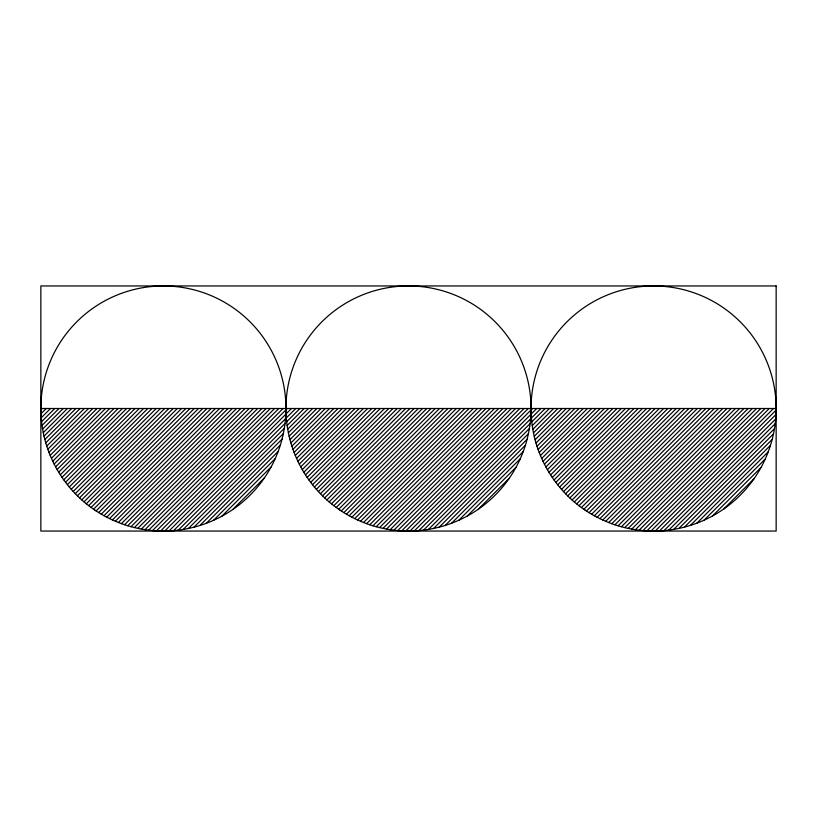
<?xml version="1.0" encoding="UTF-8"?>
<svg xmlns="http://www.w3.org/2000/svg" width="817" height="817" viewBox="0 0 817 817"><rect width="100%" height="100%" fill="white"/><g stroke="black" fill="none" stroke-linecap="round" stroke-linejoin="round"><path stroke-width="1.23" d="M40.86 409.705L42.065 408.5M40.962 413.821L46.293 408.5M41.207 417.814L50.521 408.5M41.565 421.684L54.749 408.5M42.024 425.443L58.977 408.5M42.596 429.109L63.205 408.5M43.26 432.673L67.433 408.5M44.006 436.145L71.661 408.5M44.843 439.536L75.889 408.5M45.762 442.855L80.117 408.5M46.753 446.082L84.345 408.5M47.825 449.248L88.573 408.5M48.959 452.342L92.801 408.5M50.164 455.365L97.029 408.5M51.43 458.317L101.257 408.5M52.768 461.217L105.485 408.5M54.157 464.046L109.713 408.5M55.617 466.824L113.941 408.5M57.129 469.53L118.169 408.5M58.701 472.195L122.397 408.5M60.325 474.789L126.625 408.5M62.01 477.342L130.853 408.5M63.746 479.824L135.081 408.5M65.534 482.265L139.309 408.5M67.382 484.655L143.537 408.5M69.282 486.983L147.765 408.5M71.222 489.26L151.993 408.5M73.224 491.487L156.221 408.5M75.276 493.662L160.449 408.5M77.38 495.786L164.666 408.5M79.535 497.859L168.894 408.5M81.741 499.881L173.122 408.5M84.008 501.852L177.35 408.5M86.316 503.772L181.578 408.5M88.675 505.631L185.806 408.5M91.096 507.449L190.034 408.5M93.567 509.205L194.262 408.5M96.089 510.911L198.49 408.5M98.663 512.555L202.718 408.5M101.298 514.148L206.946 408.5M103.994 515.69L211.174 408.5M106.741 517.161L215.402 408.5M109.549 518.581L219.63 408.5M112.419 519.939L223.858 408.5M115.35 521.236L228.086 408.5M118.353 522.471L232.314 408.5M121.416 523.636L236.542 408.5M124.541 524.728L240.77 408.5M127.748 525.75L244.998 408.5M131.026 526.699L249.226 408.5M134.386 527.568L253.454 408.5M137.828 528.354L257.682 408.5M141.361 529.048L261.91 408.5M144.987 529.661L266.138 408.5M148.704 530.162L270.366 408.5M152.534 530.57L274.594 408.5M156.466 530.856L278.822 408.5M160.54 531.019L283.05 408.5M164.738 531.04L287.278 408.5M169.088 530.917L285.817 414.188M286.073 413.933L291.506 408.5M173.613 530.621L285.521 418.712M286.318 417.926L295.734 408.5M178.331 530.141L285.041 423.431M286.675 421.786L299.962 408.5M183.263 529.426L284.326 428.363M287.145 425.555L304.19 408.5M188.461 528.456L283.356 433.561M287.717 429.211L308.418 408.5M193.976 527.179L282.079 439.076M288.381 432.775L312.645 408.5M199.879 525.494L280.394 444.979M289.136 436.247L316.873 408.5M206.313 523.288L278.188 451.413M289.974 439.638L321.101 408.5M213.482 520.347L275.247 458.582M290.893 442.947L325.329 408.5M221.846 516.221L271.121 466.946M291.883 446.174L329.557 408.5M232.743 509.542L264.442 477.843M292.956 449.33L333.785 408.5M294.089 452.424L338.013 408.5M295.294 455.447L342.241 408.5M296.571 458.398L346.469 408.5M297.909 461.299L350.697 408.5M299.298 464.127L354.925 408.5M300.758 466.895L359.153 408.5M302.27 469.612L363.381 408.5M303.842 472.267L367.609 408.5M305.476 474.861L371.837 408.5M307.161 477.404L376.065 408.5M308.897 479.896L380.293 408.5M310.685 482.336L384.521 408.5M312.533 484.716L388.749 408.5M314.433 487.044L392.977 408.5M316.383 489.322L397.205 408.5M318.385 491.548L401.433 408.5M320.438 493.723L405.661 408.5M322.541 495.848L409.889 408.5M324.696 497.921L414.117 408.5M326.902 499.943L418.345 408.5M329.169 501.904L422.573 408.5M331.477 503.823L426.801 408.5M333.847 505.682L431.029 408.5M336.257 507.5L435.257 408.5M338.728 509.257L439.485 408.5M341.261 510.952L443.713 408.5M343.834 512.606L447.941 408.5M346.469 514.189L452.169 408.5M349.165 515.731L456.397 408.5M351.923 517.202L460.625 408.5M354.731 518.621L464.853 408.5M357.601 519.98L469.081 408.5M360.532 521.277L473.309 408.5M363.534 522.502L477.537 408.5M366.598 523.666L481.764 408.5M369.733 524.759L485.992 408.5M372.94 525.78L490.22 408.5M376.228 526.72L494.448 408.5M379.588 527.588L498.676 408.5M383.03 528.374L502.904 408.5M386.564 529.069L507.132 408.5M390.189 529.671L511.36 408.5M393.906 530.182L515.588 408.5M397.736 530.58L519.816 408.5M401.678 530.856L524.044 408.5M405.753 531.019L528.272 408.5M409.96 531.04L532.5 408.5M414.311 530.907L530.907 414.311M531.173 414.045L536.728 408.5M418.845 530.611L530.611 418.845M531.418 418.028L540.956 408.5M423.563 530.121L530.121 423.563M531.785 421.899L545.184 408.5M428.506 529.406L529.406 428.506M532.255 425.657L549.412 408.5M433.704 528.425L528.425 433.704M532.827 429.313L553.64 408.5M439.229 527.139L527.139 439.229M533.501 432.867L557.868 408.5M445.153 525.443L525.443 445.153M534.257 436.339L562.096 408.5M451.597 523.217L523.217 451.597M535.094 439.73L566.324 408.5M458.797 520.255L520.255 458.797M536.013 443.028L570.552 408.5M467.201 516.078L516.078 467.201M537.014 446.266L574.78 408.5M478.221 509.287L509.287 478.221M538.086 449.421L579.008 408.5M539.22 452.506L583.236 408.5M540.435 455.529L587.464 408.5M541.702 458.48L591.692 408.5M543.039 461.37L595.92 408.5M544.439 464.199L600.148 408.5M545.899 466.977L604.376 408.5M547.421 469.683L608.604 408.5M548.993 472.338L612.832 408.5M550.617 474.932L617.06 408.5M552.302 477.475L621.288 408.5M554.049 479.967L625.516 408.5M555.836 482.398L629.744 408.5M557.684 484.777L633.972 408.5M559.584 487.116L638.2 408.5M561.534 489.383L642.428 408.5M563.536 491.609L646.656 408.5M565.599 493.785L650.883 408.5M567.703 495.909L655.111 408.5M569.857 497.972L659.339 408.5M572.074 499.994L663.567 408.5M574.331 501.965L667.795 408.5M576.649 503.875L672.023 408.5M579.008 505.733L676.251 408.5M581.428 507.541L680.479 408.5M583.9 509.297L684.707 408.5M586.432 511.003L688.935 408.5M589.006 512.647L693.163 408.5M591.651 514.24L697.391 408.5M594.347 515.772L701.609 408.5M597.094 517.243L705.837 408.5M599.913 518.662L710.065 408.5M602.783 520.02L714.293 408.5M605.714 521.307L718.521 408.5M608.716 522.533L722.749 408.5M611.79 523.697L726.977 408.5M614.925 524.79L731.205 408.5M618.132 525.801L735.433 408.5M621.42 526.751L739.661 408.5M624.78 527.608L743.889 408.5M628.222 528.395L748.117 408.5M631.755 529.089L752.345 408.5M635.391 529.692L756.573 408.5M639.119 530.192L760.801 408.5M642.948 530.59L765.029 408.5M646.89 530.866L769.257 408.5M650.965 531.019L773.485 408.5M655.173 531.04L776.14 410.073M659.533 530.907L776.007 414.433M664.068 530.601L775.701 418.968M668.796 530.1L775.2 423.696M673.749 529.385L774.485 428.649M678.958 528.395L773.495 433.858M684.493 527.098L772.198 439.393M690.426 525.382L770.482 445.326M696.891 523.146L768.246 451.791M704.111 520.153L765.253 459.011M712.557 515.935L761.036 467.457M723.709 509.022L754.122 478.609M40.85 408.5L776.15 408.5M776.15 285.95L40.85 285.95L40.85 531.05L776.15 531.05L776.15 285.95M584.911 509.992A122.55 122.55 0 0 0 775.833 417.242A122.55 122.55 0 0 0 600.056 298.266A122.55 122.55 0 0 0 584.911 509.992M339.811 509.992A122.55 122.55 0 0 0 530.733 417.242A122.55 122.55 0 0 0 354.956 298.266A122.55 122.55 0 0 0 339.811 509.992M94.711 509.992A122.55 122.55 0 0 0 285.633 417.242A122.55 122.55 0 0 0 109.856 298.266A122.55 122.55 0 0 0 94.711 509.992"/></g></svg>
